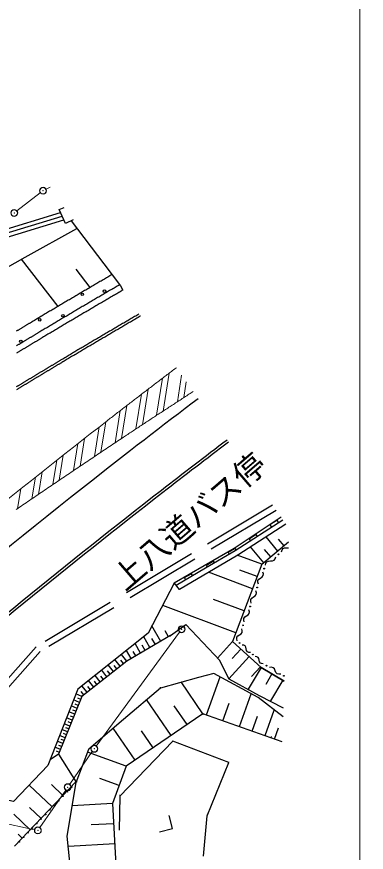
# Model space of a CAD drawing. Units: millimetres, scale not verified. Extents: x 40000 to 1524826, y -775750 to 416142.
# Drawn here: x 551812 to 579500, y 262135 to 328368 of the extents above; entities that cross this region are included whole.
import ezdxf
from ezdxf.enums import TextEntityAlignment as Align

# ---------------------------------------------------------------- set-up
doc = ezdxf.new("R2010")
doc.units = ezdxf.units.MM
doc.header["$LTSCALE"] = 1000
doc.header["$PDMODE"] = 32
doc.header["$PDSIZE"] = 500
doc.linetypes.add('DASHED', pattern=[7.5, 6, -1.5])
for name, color, linetype, lineweight in [('M-BGD', 7, 'Continuous', 25), ('M-BMK-ROW', 30, 'Continuous', 13), ('M-STR-STRC', 7, 'Continuous', 13), ('M-TTL-BAND', 7, 'Continuous', 13)]:
    doc.layers.add(name, color=color, linetype=linetype, lineweight=lineweight)
doc.styles.add('ＭＳ ゴシック', font='')
doc.styles.get('ＭＳ ゴシック').set_extended_font_data('MS Gothic')

msp = doc.modelspace()

# ---------------------------------------------------------------- linework, layer by layer
at = {"layer": 'M-BGD'}
for p, q in [((547149, 310368), (555273, 312858)), ((555177, 313080), (555572, 313258)), ((555670, 311986), (555177, 313080)), ((524659, 303134), (555411, 312560)), ((547339, 309746), (555546, 312262)), ((556272, 312257), (555670, 311986)), ((556119, 312188), (558703, 308778)), ((552480, 309321), (556582, 311577)), ((547226, 306360), (552480, 309321)), ((555082, 305408), (552191, 309159)), ((558703, 308778), (560022, 307039)), ((557623, 306906), (556517, 308355)), ((559355, 307919), (559319, 307898)), ((560022, 307039), (560223, 306693)), ((572902, 288467), (569115, 286024)), ((573132, 288139), (569325, 285683)), ((572433, 288462), (571873, 288100)), ((572569, 288252), (572433, 288462)), ((571873, 288100), (572008, 287890)), ((570783, 287330), (570216, 286965)), ((570223, 286969), (570328, 286806)), ((570888, 287167), (570783, 287330)), ((572496, 286013), (571565, 287134)), ((572998, 286430), (572557, 286960)), ((569118, 286221), (568549, 285889)), ((569208, 286083), (569118, 286221)), ((569132, 286278), (569132, 286279)), ((571376, 285082), (570335, 286335)), ((573346, 286719), (571228, 284959)), ((571936, 285548), (571443, 286141)), ((572825, 286100), (572906, 286209)), ((572906, 286209), (573029, 286267)), ((573029, 286267), (573194, 286275)), ((573194, 286275), (573333, 286281)), ((569325, 285683), (564697, 282977)), ((568549, 285889), (568634, 285743)), ((571221, 284962), (569272, 285696)), ((572288, 285402), (572327, 285562)), ((572786, 285940), (572825, 286100)), ((567408, 285199), (566833, 284862)), ((566833, 284862), (566908, 284733)), ((567483, 285070), (567408, 285198)), ((571228, 284959), (571214, 284965)), ((571511, 284892), (571551, 285052)), ((571551, 285052), (571632, 285162)), ((571632, 285162), (571754, 285220)), ((571754, 285220), (571919, 285227)), ((571919, 285227), (572084, 285235)), ((572084, 285235), (572207, 285293)), ((572207, 285293), (572288, 285402)), ((565661, 284217), (565086, 283881)), ((565757, 284060), (565664, 284219)), ((570487, 283013), (566993, 284329)), ((570854, 283987), (569493, 284500)), ((571356, 284199), (571310, 284352)), ((571341, 284068), (571356, 284199)), ((565089, 283882), (565181, 283724)), ((570908, 283546), (570923, 283677)), ((570953, 283393), (570908, 283546)), ((570923, 283677), (570997, 283786)), ((570997, 283786), (571132, 283872)), ((571132, 283872), (571266, 283959)), ((571266, 283959), (571341, 284068)), ((564296, 283473), (564690, 282974)), ((564697, 282977), (564683, 282983)), ((570798, 282699), (570752, 282853)), ((563724, 282363), (563718, 282365)), ((569829, 281266), (567390, 282185)), ((570350, 282047), (570365, 282178)), ((570365, 282178), (570439, 282287)), ((570439, 282287), (570574, 282373)), ((570574, 282373), (570709, 282460)), ((570709, 282460), (570783, 282568)), ((570783, 282568), (570798, 282699)), ((569171, 279519), (563373, 281704)), ((570395, 281893), (570350, 282047)), ((569881, 280787), (570016, 280874)), ((570016, 280874), (570151, 280960)), ((570151, 280960), (570225, 281069)), ((570240, 281200), (570194, 281354)), ((570225, 281069), (570240, 281200)), ((563996, 279309), (565205, 280193)), ((565219, 280187), (565205, 280193)), ((565219, 280187), (567905, 277333)), ((569792, 280547), (569807, 280678)), ((569837, 280394), (569792, 280547)), ((569807, 280678), (569881, 280787)), ((563218, 278856), (562507, 280079)), ((563830, 279212), (563560, 279676)), ((569593, 279461), (569667, 279570)), ((569682, 279701), (569636, 279854)), ((569667, 279570), (569682, 279701)), ((562365, 278360), (561868, 279213)), ((562792, 278608), (562519, 279077)), ((563987, 279260), (563973, 279266)), ((563996, 279309), (563982, 279314)), ((568916, 278844), (567718, 277531)), ((568916, 278844), (568902, 278850)), ((571164, 276792), (568916, 278844)), ((569234, 279048), (569249, 279179)), ((569279, 278895), (569234, 279048)), ((569249, 279179), (569323, 279288)), ((569323, 279288), (569458, 279374)), ((569458, 279374), (569593, 279461)), ((561619, 277926), (561185, 278672)), ((561992, 278143), (561759, 278543)), ((569572, 278245), (568883, 277490)), ((569796, 278548), (569657, 278559)), ((569899, 278495), (569796, 278548)), ((569965, 278400), (569899, 278495)), ((569993, 278263), (569965, 278400)), ((570022, 278126), (569993, 278263)), ((560536, 277296), (560119, 277825)), ((560874, 277492), (560502, 278130)), ((561246, 277709), (561045, 278055)), ((570229, 277646), (568612, 275874)), ((570088, 278031), (570022, 278126)), ((570190, 277978), (570088, 278031)), ((570330, 277968), (570190, 277978)), ((570829, 277636), (570695, 277647)), ((570928, 277585), (570829, 277636)), ((570992, 277494), (570928, 277585)), ((559478, 276464), (559065, 276989)), ((559742, 276671), (559535, 276934)), ((560006, 276879), (559591, 277406)), ((560271, 277087), (560063, 277352)), ((560526, 277247), (560512, 277252)), ((560536, 277296), (560522, 277301)), ((568612, 275874), (567905, 277333)), ((571019, 277362), (570992, 277494)), ((571047, 277229), (571019, 277362)), ((571110, 277138), (571047, 277229)), ((571209, 277087), (571110, 277138)), ((571344, 277076), (571209, 277087)), ((558952, 276050), (558541, 276573)), ((559215, 276257), (559009, 276519)), ((567413, 276316), (566213, 275985)), ((567413, 276316), (567399, 276321)), ((570939, 274396), (567413, 276316)), ((571164, 276792), (570147, 275066)), ((571115, 276838), (570412, 276067)), ((571164, 276792), (571150, 276798)), ((572998, 275712), (571164, 276792)), ((572027, 276283), (571531, 275441)), ((572000, 276802), (571841, 276784)), ((572126, 276765), (572000, 276802)), ((572220, 276672), (572126, 276765)), ((572282, 276525), (572220, 276672)), ((572344, 276377), (572282, 276525)), ((572438, 276285), (572344, 276377)), ((572564, 276247), (572438, 276285)), ((572723, 276265), (572564, 276247)), ((557908, 275228), (557500, 275747)), ((558169, 275433), (557964, 275693)), ((558429, 275638), (558019, 276160)), ((558691, 275844), (558485, 276105)), ((566213, 275985), (563202, 275157)), ((566564, 273120), (564839, 275641)), ((566213, 275985), (566199, 275991)), ((566846, 273020), (567914, 276043)), ((568612, 275874), (568598, 275879)), ((568622, 275923), (568608, 275928)), ((568612, 275874), (571029, 274575)), ((572890, 275775), (571922, 274133)), ((557130, 274617), (556927, 274875)), ((557389, 274820), (556982, 275337)), ((557648, 275024), (557445, 275283)), ((563202, 275157), (560265, 272653)), ((563202, 275157), (563188, 275162)), ((563211, 275206), (563198, 275211)), ((556975, 274495), (555130, 269903)), ((556783, 274017), (556309, 274207)), ((556975, 274495), (556497, 274687)), ((556879, 274256), (556641, 274351)), ((556975, 274495), (556961, 274500)), ((556986, 274543), (556972, 274549)), ((564043, 271394), (562086, 274254)), ((569452, 272099), (570373, 274705)), ((572907, 272862), (570939, 274396)), ((571029, 274575), (571015, 274581)), ((571029, 274575), (572930, 273592)), ((556593, 273543), (556123, 273732)), ((556688, 273780), (556452, 273875)), ((565304, 272257), (564286, 273743)), ((568149, 272560), (568646, 273967)), ((556404, 273073), (555937, 273260)), ((556310, 272840), (556078, 272933)), ((556498, 273308), (556264, 273402)), ((566569, 273065), (566555, 273070)), ((566578, 273114), (566564, 273120)), ((570467, 271740), (570886, 272926)), ((571483, 271381), (572200, 273412)), ((556030, 272142), (555571, 272327)), ((556216, 272606), (555754, 272792)), ((556123, 272374), (555893, 272467)), ((560265, 272653), (557523, 270321)), ((560265, 272653), (560252, 272658)), ((560276, 272701), (560262, 272707)), ((555844, 271679), (555388, 271861)), ((555937, 271911), (555708, 272002)), ((561183, 269438), (559445, 271978)), ((562613, 270416), (561689, 271766)), ((572243, 271113), (572557, 272001)), ((555471, 270751), (555023, 270931)), ((555657, 271215), (555206, 271396)), ((555564, 270983), (555339, 271073)), ((555750, 271447), (555524, 271538)), ((564171, 270934), (559968, 266576)), ((564171, 270934), (564157, 270940)), ((564181, 270983), (564167, 270989)), ((568610, 269239), (564171, 270934)), ((571985, 271249), (571972, 271255)), ((571995, 271299), (571981, 271305)), ((555284, 270287), (554840, 270465)), ((555377, 270519), (555155, 270608)), ((556517, 267657), (557523, 270321)), ((557523, 270321), (557509, 270327)), ((557534, 270370), (557520, 270375)), ((555130, 269903), (554450, 269470)), ((555191, 270055), (554970, 270144)), ((555130, 269903), (555116, 269909)), ((555141, 269952), (555127, 269957)), ((560491, 268964), (557431, 270077)), ((560488, 268912), (560474, 268918)), ((560498, 268961), (560484, 268967)), ((566886, 265031), (568610, 269239)), ((568610, 269239), (568596, 269244)), ((568620, 269288), (568606, 269294)), ((556504, 267716), (551636, 262609)), ((555813, 263423), (556517, 267657)), ((556468, 267799), (556444, 267784)), ((556517, 267657), (556503, 267663)), ((556527, 267706), (556513, 267712)), ((559935, 267434), (558395, 267994)), ((554607, 265725), (552789, 267458)), ((555473, 266634), (554564, 267500)), ((559968, 266576), (559939, 263879)), ((559968, 266576), (559954, 266581)), ((559979, 266625), (559965, 266631)), ((553740, 264816), (552831, 265683)), ((559411, 265993), (556214, 265824)), ((552874, 263907), (551574, 265146)), ((564160, 264012), (563893, 265039)), ((566598, 261835), (566886, 265031)), ((566886, 265031), (566872, 265036)), ((566896, 265081), (566882, 265086)), ((559495, 264395), (557715, 264301)), ((559939, 263879), (559925, 263885)), ((563133, 263745), (564160, 264012)), ((552254, 263257), (551930, 263566)), ((555813, 263423), (555799, 263428)), ((555824, 263472), (555810, 263478)), ((556254, 259150), (555813, 263423)), ((559579, 262797), (555917, 262604))]:
    msp.add_line(p, q, dxfattribs=at)
at = {"layer": 'M-BGD', "linetype": 'DASHED'}
for p, q in [((572079, 289645), (553358, 278427)), ((572366, 289234), (553681, 278038)), ((553358, 278427), (536866, 259870)), ((553681, 278038), (537240, 259538))]:
    msp.add_line(p, q, dxfattribs=at)
at = {"layer": 'M-BGD'}
for points in [[(559319, 307898), (559277, 307874), (559190, 307823), (559103, 307772), (559016, 307722), (558929, 307671), (558842, 307620), (558756, 307570), (558669, 307519), (558582, 307468), (558495, 307417), (558408, 307367), (558322, 307316), (558235, 307265), (558148, 307214), (558061, 307164), (557974, 307113), (557888, 307062), (557801, 307011), (557714, 306960), (557627, 306909), (557541, 306858), (557454, 306807), (557367, 306756), (557280, 306705), (557194, 306654), (557107, 306604), (557020, 306553), (556933, 306501), (556847, 306450), (556760, 306399), (556673, 306348), (556587, 306297), (556500, 306246), (556413, 306195), (556326, 306144), (556240, 306093), (556153, 306042), (556066, 305990), (555980, 305939), (555893, 305888), (555806, 305837), (555720, 305786), (555633, 305734), (555547, 305683), (555460, 305632), (555373, 305580), (555287, 305529), (555200, 305478), (555113, 305426), (555027, 305375), (554940, 305324), (554854, 305272), (554767, 305221), (554680, 305169), (554594, 305118), (554507, 305066), (554421, 305015), (554334, 304963), (554247, 304912), (554161, 304860), (554074, 304809), (553988, 304757), (553901, 304706), (553815, 304654), (553728, 304602), (553642, 304551), (553555, 304499), (553469, 304448), (553382, 304396), (553296, 304344), (553209, 304292), (553123, 304241), (553036, 304189)], [(559893, 307076), (559867, 307060), (559780, 307010), (559693, 306959), (559607, 306908), (559520, 306858), (559433, 306807), (559347, 306757), (559260, 306706), (559173, 306655), (559086, 306605), (559000, 306554), (558913, 306504), (558826, 306453), (558740, 306402), (558653, 306351), (558566, 306301), (558480, 306250), (558393, 306199), (558307, 306148), (558220, 306098), (558133, 306047), (558047, 305996), (557960, 305945), (557873, 305894), (557787, 305843), (557700, 305792), (557614, 305742), (557527, 305691), (557440, 305640), (557354, 305589), (557267, 305538), (557181, 305487), (557094, 305436), (557008, 305385), (556921, 305334), (556835, 305283), (556748, 305232), (556661, 305181), (556575, 305129), (556488, 305078), (556402, 305027), (556315, 304976), (556229, 304925), (556142, 304874), (556056, 304823), (555969, 304771), (555883, 304720), (555796, 304669), (555710, 304618), (555623, 304566), (555537, 304515), (555450, 304464), (555364, 304412), (555278, 304361), (555191, 304310), (555105, 304258), (555018, 304207), (554932, 304156), (554845, 304104), (554759, 304053), (554673, 304001), (554586, 303950), (554500, 303898), (554413, 303847), (554327, 303795), (554241, 303744), (554154, 303692), (554068, 303641), (553981, 303589), (553895, 303537), (553809, 303486), (553722, 303434), (553636, 303383), (553550, 303331)], [(560179, 306668), (560169, 306662), (560082, 306611), (559996, 306561), (559909, 306510), (559822, 306460), (559736, 306409), (559649, 306359), (559562, 306308), (559476, 306258), (559389, 306207), (559303, 306156), (559216, 306106), (559129, 306055), (559043, 306004), (558956, 305954), (558870, 305903), (558783, 305852), (558696, 305802), (558610, 305751), (558523, 305700), (558437, 305649), (558350, 305599), (558264, 305548), (558177, 305497), (558090, 305446), (558004, 305395), (557917, 305344), (557831, 305294), (557744, 305243), (557658, 305192), (557571, 305141), (557485, 305090), (557398, 305039), (557312, 304988), (557225, 304937), (557139, 304886), (557052, 304835), (556966, 304784), (556879, 304733), (556793, 304682), (556707, 304631), (556620, 304580), (556534, 304529), (556447, 304477), (556361, 304426), (556274, 304375), (556188, 304324), (556101, 304273), (556015, 304222), (555929, 304170), (555842, 304119), (555756, 304068), (555669, 304017), (555583, 303965), (555497, 303914), (555410, 303863), (555324, 303811), (555237, 303760), (555151, 303709), (555065, 303657), (554978, 303606), (554892, 303554), (554806, 303503), (554719, 303452), (554633, 303400), (554547, 303349), (554460, 303297), (554374, 303246), (554288, 303194), (554201, 303142), (554115, 303091), (554029, 303039), (553943, 302988), (553856, 302936)], [(559963, 307116), (559953, 307111), (559893, 307076)], [(561490, 304791), (561406, 304743), (561320, 304692), (561234, 304642), (561147, 304592), (561061, 304541), (560975, 304491), (560888, 304441), (560802, 304390), (560716, 304340), (560629, 304289), (560543, 304239), (560457, 304188), (560370, 304138), (560284, 304088), (560198, 304037), (560111, 303987), (560025, 303936), (559939, 303886), (559852, 303835), (559766, 303784), (559680, 303734), (559594, 303683), (559507, 303633), (559421, 303582), (559335, 303531), (559249, 303481), (559162, 303430), (559076, 303379), (558990, 303329), (558904, 303278), (558817, 303227), (558731, 303176), (558645, 303126), (558559, 303075), (558473, 303024), (558386, 302973), (558300, 302922), (558214, 302872), (558128, 302821), (558042, 302770), (557956, 302719), (557869, 302668), (557783, 302617), (557697, 302566), (557611, 302515), (557525, 302464), (557439, 302413), (557353, 302362), (557267, 302311), (557180, 302260), (557094, 302209), (557008, 302158), (556922, 302107), (556836, 302056), (556750, 302005), (556664, 301954), (556578, 301903), (556492, 301852), (556406, 301800), (556320, 301749), (556233, 301698), (556147, 301647), (556061, 301596), (555975, 301544), (555889, 301493), (555803, 301442), (555717, 301390), (555631, 301339), (555545, 301288), (555459, 301236), (555373, 301185), (555287, 301134)], [(553036, 304189), (552994, 304164), (552952, 304139), (552910, 304113), (552868, 304088), (552826, 304063), (552784, 304038), (552741, 304013), (552699, 303987), (552657, 303962), (552615, 303937), (552573, 303912), (552531, 303886), (552489, 303861), (552447, 303836), (552405, 303811), (552363, 303785), (552321, 303760), (552279, 303735), (552237, 303710), (552195, 303684), (552152, 303659), (552110, 303634), (552068, 303609), (552026, 303583), (551984, 303558), (551942, 303533), (551900, 303507), (551858, 303482), (551816, 303457), (551774, 303432)], [(561605, 304627), (561593, 304620), (561507, 304570), (561421, 304519), (561334, 304469), (561248, 304419), (561162, 304368), (561075, 304318), (560989, 304268), (560903, 304217), (560816, 304167), (560730, 304117), (560644, 304066), (560557, 304016), (560471, 303965), (560385, 303915), (560299, 303864), (560212, 303814), (560126, 303763), (560040, 303713), (559954, 303662), (559867, 303612), (559781, 303561), (559695, 303511), (559609, 303460), (559522, 303410), (559436, 303359), (559350, 303308), (559264, 303258), (559178, 303207), (559091, 303156), (559005, 303106), (558919, 303055), (558833, 303004), (558747, 302953), (558660, 302903), (558574, 302852), (558488, 302801), (558402, 302750), (558316, 302699), (558230, 302649), (558143, 302598), (558057, 302547), (557971, 302496), (557885, 302445), (557799, 302394), (557713, 302343), (557627, 302292), (557541, 302241), (557455, 302190), (557368, 302139), (557282, 302088), (557196, 302037), (557110, 301986), (557024, 301935), (556938, 301884), (556852, 301833), (556766, 301782), (556680, 301731), (556594, 301680), (556508, 301628), (556422, 301577), (556336, 301526), (556250, 301475), (556164, 301424), (556078, 301372), (555992, 301321), (555906, 301270), (555820, 301219), (555734, 301167), (555648, 301116), (555562, 301065), (555476, 301013), (555390, 300962)], [(553550, 303331), (553508, 303306), (553466, 303281), (553423, 303255), (553381, 303230), (553339, 303205), (553297, 303180), (553255, 303155), (553213, 303130), (553171, 303104), (553129, 303079), (553087, 303054), (553045, 303029), (553003, 303004), (552961, 302978), (552919, 302953), (552877, 302928), (552835, 302903), (552793, 302878), (552751, 302852), (552709, 302827), (552667, 302802), (552625, 302777), (552583, 302752), (552541, 302726), (552499, 302701), (552457, 302676), (552415, 302651), (552373, 302625), (552331, 302600), (552289, 302575), (552247, 302550), (552206, 302524), (552164, 302499), (552122, 302474), (552080, 302448), (552038, 302423), (551996, 302398), (551954, 302373), (551912, 302347), (551870, 302322), (551828, 302297), (551786, 302271)], [(553856, 302936), (553814, 302911), (553772, 302886), (553730, 302861), (553688, 302836), (553646, 302810), (553604, 302785), (553562, 302760), (553520, 302735), (553478, 302710), (553436, 302685), (553394, 302660), (553352, 302634), (553310, 302609), (553268, 302584), (553227, 302559), (553185, 302534), (553143, 302508), (553101, 302483), (553059, 302458), (553017, 302433), (552975, 302408), (552933, 302382), (552891, 302357), (552849, 302332), (552807, 302307), (552765, 302282), (552723, 302256), (552681, 302231), (552639, 302206), (552597, 302181), (552555, 302155), (552513, 302130), (552471, 302105), (552429, 302080), (552387, 302054), (552345, 302029), (552304, 302004), (552262, 301979), (552220, 301953), (552178, 301928), (552136, 301903), (552094, 301878), (552052, 301852), (552010, 301827), (551968, 301802), (551926, 301776), (551884, 301751), (551842, 301726), (551800, 301701)], [(555287, 301134), (555245, 301109), (555204, 301084), (555162, 301059), (555120, 301034), (555078, 301009), (555036, 300984), (554994, 300959), (554953, 300933), (554911, 300908), (554869, 300883), (554827, 300858), (554785, 300833), (554743, 300808), (554701, 300783), (554660, 300758), (554618, 300733), (554576, 300708), (554534, 300683), (554492, 300658), (554451, 300633), (554409, 300608), (554367, 300583), (554325, 300557), (554283, 300532), (554241, 300507), (554200, 300482), (554158, 300457), (554116, 300432), (554074, 300407), (554032, 300382), (553991, 300357), (553949, 300331), (553907, 300306), (553865, 300281), (553823, 300256), (553782, 300231), (553740, 300206), (553698, 300181), (553656, 300155), (553614, 300130), (553573, 300105), (553531, 300080), (553489, 300055), (553447, 300030), (553406, 300004), (553364, 299979), (553322, 299954), (553280, 299929), (553238, 299904), (553197, 299879), (553155, 299853), (553113, 299828), (553071, 299803), (553030, 299778), (552988, 299753), (552946, 299727), (552904, 299702), (552863, 299677), (552821, 299652), (552779, 299626), (552737, 299601), (552695, 299576), (552654, 299551), (552612, 299526), (552570, 299500), (552528, 299475), (552487, 299450), (552445, 299425), (552403, 299399), (552362, 299374), (552320, 299349), (552278, 299323), (552236, 299298), (552195, 299273), (552153, 299248), (552111, 299222), (552069, 299197), (552028, 299172), (551986, 299146), (551944, 299121), (551902, 299096), (551861, 299071), (551819, 299045), (551777, 299020)], [(555390, 300962), (555348, 300937), (555306, 300912), (555264, 300887), (555223, 300862), (555181, 300837), (555139, 300812), (555097, 300787), (555055, 300762), (555013, 300737), (554972, 300712), (554930, 300687), (554888, 300662), (554846, 300637), (554804, 300612), (554762, 300587), (554721, 300562), (554679, 300536), (554637, 300511), (554595, 300486), (554553, 300461), (554512, 300436), (554470, 300411), (554428, 300386), (554386, 300361), (554344, 300336), (554303, 300311), (554261, 300286), (554219, 300261), (554177, 300235), (554135, 300210), (554094, 300185), (554052, 300160), (554010, 300135), (553968, 300110), (553926, 300085), (553885, 300060), (553843, 300034), (553801, 300009), (553759, 299984), (553718, 299959), (553676, 299934), (553634, 299909), (553592, 299884), (553550, 299858), (553509, 299833), (553467, 299808), (553425, 299783), (553383, 299758), (553342, 299732), (553300, 299707), (553258, 299682), (553216, 299657), (553175, 299632), (553133, 299607), (553091, 299581), (553049, 299556), (553008, 299531), (552966, 299506), (552924, 299481), (552882, 299455), (552841, 299430), (552799, 299405), (552757, 299380), (552715, 299354), (552674, 299329), (552632, 299304), (552590, 299279), (552549, 299253), (552507, 299228), (552465, 299203), (552423, 299178), (552382, 299152), (552340, 299127), (552298, 299102), (552256, 299077), (552215, 299051), (552173, 299026), (552131, 299001), (552090, 298975), (552048, 298950), (552006, 298925), (551964, 298900), (551923, 298874), (551881, 298849), (551839, 298824), (551798, 298798)], [(566176, 298089), (565708, 297733), (565163, 297318), (564618, 296902), (564074, 296485), (563530, 296068), (562987, 295651), (562444, 295232), (561902, 294814), (561360, 294394), (560819, 293974)], [(568469, 294808), (568150, 294565), (567823, 294317), (567497, 294068), (567171, 293819), (566845, 293570), (566519, 293321), (566194, 293071), (565869, 292821), (565543, 292571), (565218, 292321), (564894, 292071), (564569, 291820), (564245, 291569), (563920, 291318), (563596, 291067), (563272, 290816)], [(568584, 294644), (568271, 294406), (567944, 294158), (567618, 293909), (567292, 293660), (566967, 293411), (566641, 293162), (566316, 292912), (565990, 292663), (565665, 292413), (565341, 292163), (565016, 291912), (564691, 291662), (564367, 291411), (564043, 291160), (563719, 290909), (563395, 290658)], [(572749, 288686), (569036, 286214), (564296, 283473), (562219, 279492), (556649, 275073), (554269, 269010), (551549, 266158), (547446, 267028), (545462, 268790)], [(572902, 288467), (569115, 286024), (566760, 284647), (564440, 283291)], [(571221, 284962), (568916, 278844), (571164, 276792), (572998, 275711)], [(563996, 279309), (560536, 277296), (556975, 274495), (555130, 269903), (556527, 267706)], [(572845, 270900), (566564, 273120), (560491, 268964), (559411, 265993), (559949, 255783), (563123, 253770)]]:
    msp.add_lwpolyline(points, dxfattribs=at)
for centre, radius in [((558764, 306614), 100), ((557004, 306362), 100), ((555471, 304675), 100), ((553635, 304342), 100), ((552140, 302638), 100), ((572557, 285751), 33), ((571411, 284622), 32), ((570853, 283123), 32), ((570295, 281623), 32), ((569737, 280124), 32), ((569468, 278725), 28), ((570512, 277807), 27), ((571592, 276930), 32), ((572972, 276119), 32), ((556527, 267706), 25), ((555823, 266935), 25), ((556170, 267296), 25), ((555476, 266574), 25), ((554782, 265851), 25), ((555129, 266212), 25), ((554088, 265129), 25), ((554435, 265490), 25), ((553394, 264406), 25), ((553741, 264767), 25), ((552700, 263684), 25), ((553047, 264045), 25), ((552006, 262961), 25), ((552353, 263322), 25)]:
    msp.add_circle(centre, radius, dxfattribs=at)
for radius, start, end in [(595946, 139.58393, 139.58393), (599945, 127.8424, 135.1978), (595946, 127.8424, 133.25747), (595746, 127.8424, 133.25747)]:
    msp.add_arc((928880, -179804), radius, start, end, dxfattribs=at)
at = {"layer": 'M-BMK-ROW'}
for p, q in [((554462, 314846), (554145, 314690)), ((553680, 314401), (551832, 312980)), ((558114, 270559), (564709, 279587)), ((556010, 267523), (557796, 270111)), ((555697, 267070), (553642, 264093)), ((553217, 263924), (547829, 265067))]:
    msp.add_line(p, q, dxfattribs=at)
for centre in [(553898, 314569), (551614, 312812), (564871, 279810), (557952, 270337), (555853, 267296), (553486, 263867)]:
    msp.add_circle(centre, 275, dxfattribs=at)
for p in [(553898, 314569), (551614, 312812), (564871, 279810), (557952, 270337), (555853, 267296), (553486, 263867)]:
    msp.add_point(p, dxfattribs=at)
at = {"layer": 'M-STR-STRC'}
for p, q in [((563891, 300118), (563405, 297104)), ((563371, 299722), (562896, 296771)), ((564876, 299948), (564537, 297843)), ((565246, 299418), (565046, 298174)), ((562216, 298840), (561763, 296026)), ((561696, 298441), (561253, 295690)), ((560540, 297551), (560119, 294940)), ((560019, 297149), (559609, 294601)), ((558862, 296251), (558474, 293845)), ((558341, 295846), (557964, 293503)), ((557182, 294941), (556828, 292741)), ((556661, 294532), (556317, 292397)), ((555501, 293620), (555180, 291628)), ((554979, 293208), (554669, 291281)), ((553818, 292288), (553531, 290507)), ((553295, 291872), (553019, 290157)), ((552133, 290944), (551880, 289376))]:
    msp.add_line(p, q, dxfattribs=at)
for points in [[(564457, 300548), (564410, 300513), (564326, 300449), (564242, 300386), (564159, 300322), (564075, 300258), (563991, 300194), (563907, 300130), (563823, 300067), (563739, 300003), (563655, 299939), (563571, 299875), (563487, 299811), (563404, 299747), (563320, 299683), (563236, 299619), (563152, 299555), (563068, 299491), (562984, 299427), (562901, 299363), (562817, 299299), (562733, 299235), (562649, 299171), (562566, 299107), (562482, 299043), (562398, 298979), (562314, 298915), (562231, 298851), (562147, 298787), (562063, 298722), (561980, 298658), (561896, 298594), (561812, 298530), (561729, 298466), (561645, 298401), (561561, 298337), (561478, 298273), (561394, 298209), (561311, 298144), (561227, 298080), (561143, 298016), (561060, 297951), (560976, 297887), (560893, 297823), (560809, 297758), (560726, 297694), (560642, 297630), (560559, 297565), (560475, 297501), (560392, 297436), (560308, 297372), (560225, 297307), (560141, 297243), (560058, 297178), (559975, 297114), (559891, 297049), (559808, 296985), (559724, 296920), (559641, 296856), (559558, 296791), (559474, 296726), (559391, 296662), (559308, 296597), (559224, 296533), (559141, 296468), (559058, 296403), (558974, 296339)], [(565783, 298652), (565722, 298612), (565634, 298555), (565545, 298498), (565457, 298440), (565368, 298383), (565280, 298326), (565192, 298268), (565103, 298211), (565015, 298154), (564927, 298096), (564838, 298039), (564750, 297981), (564662, 297924), (564573, 297866), (564485, 297809), (564397, 297751), (564308, 297694), (564220, 297636), (564132, 297579), (564044, 297521), (563955, 297464), (563867, 297406), (563779, 297348), (563691, 297291), (563602, 297233), (563514, 297176), (563426, 297118), (563338, 297060), (563250, 297002), (563161, 296945), (563073, 296887), (562985, 296829), (562897, 296771), (562809, 296714), (562721, 296656), (562633, 296598), (562544, 296540), (562456, 296482), (562368, 296425), (562280, 296367), (562192, 296309), (562104, 296251), (562016, 296193), (561928, 296135), (561840, 296077), (561752, 296019), (561664, 295961), (561576, 295903), (561488, 295845), (561400, 295787), (561312, 295729), (561224, 295671), (561136, 295613), (561048, 295555), (560960, 295496), (560872, 295438), (560784, 295380), (560696, 295322), (560608, 295264), (560520, 295206), (560432, 295147), (560344, 295089), (560257, 295031), (560169, 294973), (560081, 294914)], [(560081, 294914), (559948, 294826), (559816, 294739), (559683, 294651), (559551, 294563), (559419, 294475), (559286, 294386), (559154, 294298), (559022, 294210), (558890, 294122), (558757, 294034), (558625, 293946), (558493, 293857), (558361, 293769), (558228, 293681), (558096, 293592), (557964, 293504), (557832, 293415), (557700, 293327), (557568, 293238), (557436, 293150), (557304, 293061), (557172, 292972), (557040, 292884), (556908, 292795), (556776, 292706), (556644, 292617), (556512, 292528), (556380, 292439), (556248, 292351), (556116, 292262), (555985, 292173), (555853, 292084), (555721, 291995), (555589, 291905), (555458, 291816), (555326, 291727), (555194, 291638), (555063, 291549), (554931, 291459), (554799, 291370), (554668, 291281), (554536, 291191), (554404, 291102), (554273, 291012), (554141, 290923), (554010, 290833), (553878, 290744), (553747, 290654), (553616, 290564), (553484, 290475), (553353, 290385), (553221, 290295), (553090, 290205), (552959, 290116), (552827, 290026), (552696, 289936), (552565, 289846), (552434, 289756), (552302, 289666), (552171, 289576), (552040, 289486), (551909, 289396), (551778, 289305)]]:
    msp.add_lwpolyline(points, dxfattribs=at)
msp.add_arc((928873, -179811), 602946, 127.84199, 133.00316, dxfattribs=at)
at = {"layer": 'M-TTL-BAND'}
msp.add_line((579000, 20000), (579000, 370000), dxfattribs=at)

# ---------------------------------------------------------------- texts
at = {"layer": 'M-BGD', "style": 'ＭＳ ゴシック'}
msp.add_text('上八道バス停', height=1833, rotation=40.718, dxfattribs=at).set_placement((566420, 287263), align=Align.BOTTOM_CENTER)

doc.saveas('drawing.dxf')
